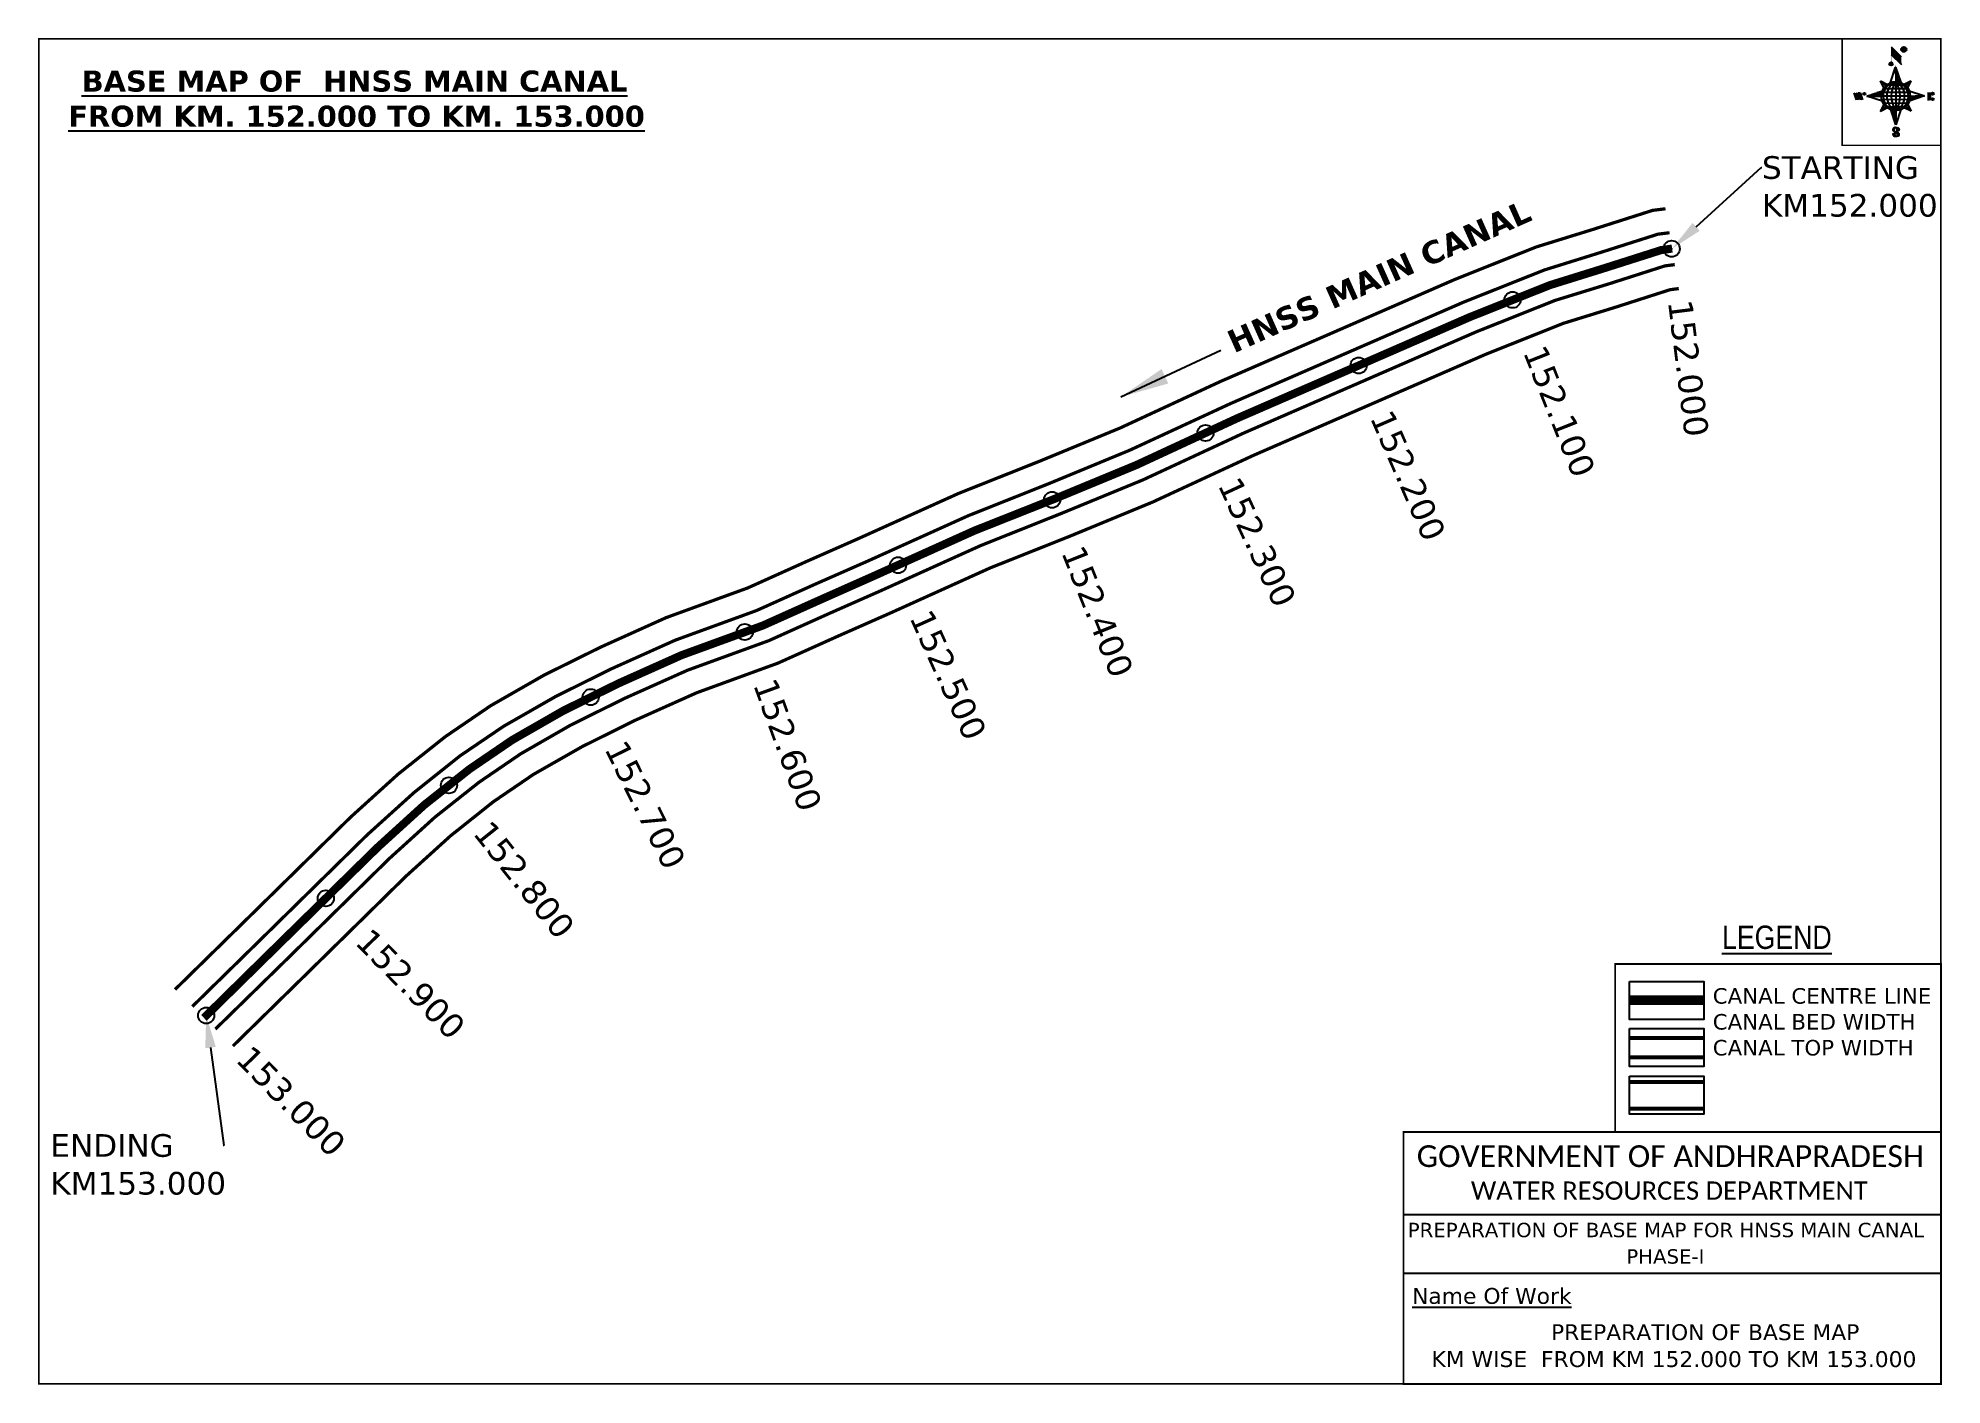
# Model space of a CAD drawing. Header units: inches. Extents: x 752488 to 753665, y 1680053 to 1680886.
import ezdxf
from ezdxf import colors
from ezdxf.entities.mleader import LeaderData, LeaderLine
from ezdxf.enums import TextEntityAlignment as Align
from ezdxf.math import Vec2, Vec3

# ---------------------------------------------------------------- set-up
doc = ezdxf.new("R2010")
doc.units = ezdxf.units.IN
doc.header["$MEASUREMENT"] = 0
doc.header["$PDMODE"] = 32
doc.header["$PDSIZE"] = 10
doc.linetypes.add('HIDDEN2', pattern=[0.1875, 0.125, -0.0625])
for name, color, linetype in [('AQUADUCT', 1, 'Continuous'), ('bord', 1, 'Continuous'), ('CANAL1', 1, 'Continuous'), ('CSMark', 72, 'Continuous'), ('DCBMS', 232, 'Continuous'), ('PAGE', 7, 'Continuous'), ('TEXT', 7, 'Continuous')]:
    doc.layers.add(name, color=color, linetype=linetype)
doc.styles.add('ARIALN', font='ARIALN_1.TTF')
doc.styles.get("Standard").update_dxf_attribs({"font": 'verdana_0.ttf'})
doc.dimstyles.get("Standard").update_dxf_attribs({"dimtxt": 0.18, "dimasz": 0.18, "dimexe": 0.18, "dimexo": 0.0625, "dimgap": 0.09, "dimtad": 0, "dimtih": 1, "dimtoh": 1, "dimdec": 4, "dimzin": 0, "dimdsep": 46, "dimtxsty": 'Standard', "dimcen": 0.09, "dimadec": 0, "dimazin": 0, "dimtfac": 1, "dimtdec": 4, "dimtofl": 0, "dimtmove": 0, "dimatfit": 3, "dimfxl": 0, "dimtolj": 1, "dimtzin": 0, "dimarcsym": 0})
pattern_1 = [(267.297113149, (-8720374.938, 50637915.138), (10.5367255337, -0.497431438), [])]
pattern_2 = [(357.297113149, (-8720374.938, 50637915.138), (0.497431438, 10.5367255337), [])]

# ---------------------------------------------------------------- blocks, each defined once
blk = doc.blocks.new('*X16')
at = {"color": 0, "linetype": 'Continuous'}
for p, q in [((6321.6, 240.5), (6322.3, 241.2)), ((6321.6, 240.3), (6322.3, 241)), ((6321.6, 240.1), (6322.3, 240.8)), ((6321.6, 239.9), (6322.4, 240.7)), ((6321.6, 239.8), (6322.4, 240.6)), ((6321.6, 239.6), (6322.5, 240.5)), ((6321.6, 239.4), (6322.5, 240.3)), ((6321.6, 239.2), (6322.6, 240.2)), ((6321.7, 239.1), (6322.6, 240.1)), ((6321.8, 240.8), (6322.4, 241.4)), ((6321.8, 239), (6322.7, 240)), ((6321.8, 239), (6322.8, 239.9)), ((6321.9, 238.9), (6322.9, 239.8)), ((6322, 238.8), (6323, 239.7)), ((6322.1, 241.3), (6322.4, 241.6)), ((6322.1, 238.7), (6323.1, 239.6)), ((6322.2, 238.6), (6323.1, 239.6)), ((6322.3, 238.5), (6323.2, 239.5)), ((6322.4, 238.5), (6323.3, 239.4)), ((6322.5, 238.4), (6323.4, 239.3)), ((6322.7, 238.4), (6323.6, 239.3)), ((6322.8, 238.3), (6323.7, 239.2)), ((6322.9, 238.3), (6323.8, 239.1)), ((6323.1, 238.2), (6323.9, 239.1)), ((6323.2, 238.2), (6324, 239)), ((6323.3, 238.2), (6324.2, 239)), ((6323.5, 238.1), (6324.3, 238.9)), ((6323.7, 238.1), (6324.4, 238.9)), ((6323.8, 238.1), (6324.6, 238.8)), ((6324.1, 238.2), (6324.7, 238.8)), ((6324.3, 238.3), (6324.9, 238.8)), ((6324.6, 238.3), (6325.1, 238.8)), ((6324.8, 238.4), (6325.2, 238.8)), ((6325.1, 238.5), (6325.4, 238.8)), ((6325.4, 238.6), (6325.6, 238.8))]:
    blk.add_line(p, q, dxfattribs=at)
blk = doc.blocks.new('*X15')
at = {"color": 0, "linetype": 'Continuous'}
for p, q in [((6324.4, 240.3), (6324.5, 240.4)), ((6324.6, 240.3), (6324.8, 240.5)), ((6324.7, 240.2), (6325, 240.5)), ((6324.8, 240.2), (6325.2, 240.6)), ((6325, 240.1), (6325.5, 240.6)), ((6325.1, 240.1), (6325.6, 240.6)), ((6325.2, 240), (6325.8, 240.6)), ((6325.3, 240), (6326, 240.6)), ((6325.4, 239.9), (6326.1, 240.6)), ((6325.5, 239.8), (6326.2, 240.5)), ((6325.6, 239.8), (6326.3, 240.5)), ((6325.7, 239.7), (6326.5, 240.4)), ((6325.9, 239.6), (6326.6, 240.3)), ((6326, 239.5), (6326.7, 240.3)), ((6326, 239.4), (6326.8, 240.2)), ((6326.1, 239.3), (6327, 240.2)), ((6326.2, 239.3), (6327.1, 240.1)), ((6326.3, 239.2), (6327.1, 240)), ((6326.4, 239.1), (6327.2, 239.9)), ((6326.5, 239), (6327.3, 239.8)), ((6326.5, 238.9), (6327.4, 239.7)), ((6326.6, 238.8), (6327.5, 239.6)), ((6326.7, 238.7), (6327.5, 239.5)), ((6326.8, 238.6), (6327.6, 239.4)), ((6326.8, 238.5), (6327.7, 239.3)), ((6326.8, 236.5), (6327.4, 237)), ((6326.9, 238.3), (6327.8, 239.2)), ((6326.9, 238.2), (6327.9, 239.1)), ((6326.9, 236.8), (6327.6, 237.4)), ((6327, 238.1), (6327.8, 239)), ((6327, 237.9), (6327.8, 238.8)), ((6327, 237.8), (6327.8, 238.6)), ((6327, 237.6), (6327.8, 238.4)), ((6327, 237.4), (6327.8, 238.2)), ((6327, 237.3), (6327.8, 238)), ((6327, 237.1), (6327.8, 237.9))]:
    blk.add_line(p, q, dxfattribs=at)
blk = doc.blocks.new('H')
at = {"layer": 'bord', "extrusion": (0.000427885, 0.004792, 0.999988)}
h = blk.add_hatch(dxfattribs=at)
h.set_pattern_fill('LINE', color=8, scale=84.387686, angle=-2.7029, style=0)
h.set_pattern_definition(pattern_2)
h.paths.add_polyline_path([(-492, 786, -0.090992), (-448, 775), (-486, 912)])
h = blk.add_hatch(dxfattribs=at)
h.set_pattern_fill('LINE', color=8, scale=84.387686, angle=-92.7029, style=0)
h.set_pattern_definition(pattern_1)
h.paths.add_polyline_path([(-625, 665, -0.090992), (-615, 710), (-751, 671)])
h = blk.add_hatch(dxfattribs=at)
h.set_pattern_fill('LINE', color=8, scale=84.387686, angle=-2.7029, style=0)
h.set_pattern_definition(pattern_2)
h.paths.add_polyline_path([(-504, 533, -0.090992), (-549, 543), (-510, 406)])
h = blk.add_hatch(dxfattribs=at)
h.set_pattern_fill('LINE', color=8, scale=84.387686, angle=-92.7029, style=0)
h.set_pattern_definition(pattern_1)
h.paths.add_polyline_path([(-246, 647), (-372, 653, -0.090992), (-382, 609)])
for p, q in [((-519, 1020, -1217), (-435, 927, -1216)), ((-516, 1087, -1217), (-432, 994, -1217)), ((-538, 774, -1216), (-487, 906, -1216)), ((-487, 906, -1216), (-493, 780, -1216)), ((-487, 906, -1216), (-448, 769, -1216)), ((-865, 701, -1215), (-847, 638, -1215)), ((-847, 700, -1215), (-829, 637, -1215)), ((-829, 699, -1215), (-811, 636, -1215)), ((-829, 699, -1215), (-811, 698, -1215)), ((-811, 698, -1215), (-794, 635, -1215)), ((-752, 665, -1215), (-615, 704, -1215)), ((-627, 794, -1216), (-567, 760, -1216)), ((-627, 794, -1216), (-584, 747, -1215)), ((-599, 731, -1215), (-627, 794, -1216)), ((-421, 753, -1216), (-359, 781, -1216)), ((-359, 781, -1216), (-405, 739, -1216)), ((-359, 781, -1216), (-392, 721, -1215)), ((-379, 693, -1215), (-246, 641, -1215)), ((-213, 669, -1215), (-217, 601, -1215)), ((-752, 665, -1215), (-625, 659, -1215)), ((-619, 614, -1215), (-752, 665, -1215)), ((-639, 526, -1214), (-606, 585, -1215)), ((-639, 526, -1214), (-593, 568, -1215)), ((-577, 553, -1215), (-639, 526, -1214)), ((-511, 400, -1214), (-549, 537, -1214)), ((-460, 533, -1215), (-511, 400, -1214)), ((-505, 527, -1214), (-511, 400, -1214)), ((-371, 513, -1214), (-431, 546, -1215)), ((-371, 513, -1214), (-414, 560, -1215)), ((-399, 576, -1215), (-371, 513, -1214)), ((-246, 641, -1215), (-383, 603, -1215)), ((-373, 647, -1215), (-246, 641, -1215)), ((-197, 600, -1215), (-194, 668, -1215))]:
    blk.add_line(p, q, dxfattribs=at)
at = {"layer": 'bord', "color": 8, "linetype": 'ByBlock', "extrusion": (0.000427885, 0.004792, 0.999988)}
for p, q in [((-375, 679, -1215), (-620, 691, -1215)), ((-386, 711, -1215), (-605, 722, -1215)), ((-411, 744, -1216), (-578, 752, -1216)), ((-493, 780, -1216), (-505, 527, -1214)), ((-373, 647, -1215), (-625, 659, -1215)), ((-378, 616, -1215), (-623, 628, -1215)), ((-392, 585, -1215), (-611, 595, -1215)), ((-420, 555, -1215), (-587, 562, -1215))]:
    blk.add_line(p, q, dxfattribs=at)
at = {"layer": 'bord', "extrusion": (0.000427885, 0.004792, 0.999988), "elevation": -1212}
for points, const_width in [([(-522, 960), (-516, 1093)], 1.61), ([(-434, 933), (-428, 1066)], 1.61), ([(-870, 707), (-846, 706)], 0.642), ([(-829, 643), (-821, 678)], 0.642), ([(-793, 641), (-782, 694)], 0.642), ([(-223, 676), (-174, 673)], 0.706), ([(-829, 643), (-855, 644)], 0.642), ([(-811, 642), (-784, 641)], 0.642), ([(-177, 605), (-226, 607)], 0.706), ([(-195, 645), (-185, 644)], 0.706)]:
    blk.add_lwpolyline(points, dxfattribs=dict(at, const_width=const_width))
for points, const_width in [([(-414, 1073, 1), (-398, 1058, 1)], 22.3), ([(-530, 950, 1), (-520, 939, 1)], 14.8), ([(-776, 697, 1), (-769, 690, 1)], 8.9), ([(-180, 618, 1), (-173, 611, 1)], 9.79), ([(-178, 667, 1), (-171, 660, 1)], 9.79), ([(-490, 362, 1), (-498, 369, 1)], 11.1), ([(-525, 322, 1), (-533, 329, 1)], 11.1)]:
    blk.add_lwpolyline(points, format="xyb", close=True, dxfattribs=dict(at, const_width=const_width))
for points in [[(-537, 317), (-531, 310), (-520, 307), (-505, 307), (-494, 310), (-486, 318), (-487, 326), (-491, 333), (-494, 336), (-503, 341), (-522, 347), (-530, 352), (-534, 355), (-537, 363), (-537, 373), (-530, 381), (-520, 384), (-504, 384), (-493, 380), (-487, 373)], [(-522, 348), (-526, 354), (-528, 361), (-528, 371), (-526, 375), (-521, 381), (-515, 384)], [(-505, 307), (-499, 312), (-497, 319), (-497, 327), (-501, 335), (-509, 343)]]:
    blk.add_lwpolyline(points, dxfattribs=at)
at = {"layer": 'bord', "extrusion": (0.000427885, 0.004792, 0.999988)}
for centre, radius in [((-406, 1065, -1212), 22.3), ((-525, 944, -1212), 14.8), ((-773, 694, -1212), 8.9), ((-498, 659, -1212), 127), ((-177, 615, -1212), 9.79), ((-174, 663, -1212), 9.79), ((-494, 365, -1212), 11.1), ((-529, 325, -1212), 11.1)]:
    blk.add_circle(centre, radius, dxfattribs=at)
at = {"layer": 'bord', "color": 8, "linetype": 'ByBlock', "extrusion": (0.000427885, 0.004792, 0.999988)}
for centre, radius, start, end in [((-482, 658, -1212), 128, 94.9254, 259.6691), ((-437, 656, -1212), 141, 113.2864, 241.308), ((-316, 651, -1212), 222, 142.5892, 212.0053), ((-560, 662, -1212), 141, 293.2864, 61.308), ((-681, 668, -1212), 222, 322.5892, 32.0053), ((-515, 660, -1212), 128, 274.9254, 79.6691)]:
    blk.add_arc(centre, radius, start, end, dxfattribs=at)
at = {"layer": 'bord', "extrusion": (0.000427885, 0.004792, 0.999988)}
for points in [[(-516, 1093, -1212), (-431, 1000, -1212), (-519, 1026, -1212), (-434, 933, -1212)], [(-864, 707, -1212), (-846, 706, -1212), (-846, 644, -1212), (-829, 643, -1212)], [(-829, 705, -1212), (-811, 704, -1212), (-811, 642, -1212), (-793, 641, -1212)], [(-193, 674, -1212), (-197, 606, -1212), (-213, 675, -1212), (-216, 607, -1212)]]:
    blk.add_solid(points, dxfattribs=at)
at = {"layer": 'bord', "extrusion": (0.000427885, 0.004792, 0.999988), "xscale": 7.977342409717546, "yscale": 7.977342408231451, "zscale": 7.977342408476333, "rotation": 138.0840426661453}
for name, p in [('*X15', (38301, -31929, -1212)), ('*X16', (38314, -31951, -1212))]:
    blk.add_blockref(name, p, dxfattribs=at)

msp = doc.modelspace()

# ---------------------------------------------------------------- linework, layer by layer
at = {"color": 3}
for p in [(753497.6, 1680755.4), (753399.3, 1680723.8), (753304.2, 1680683.3), (753209.6, 1680641.6), (753114.8, 1680600.3), (753019.6, 1680559.9), (752924.9, 1680518.6), (752829.7, 1680478.4), (752742.1, 1680423.9), (752666, 1680354.1), (752592.1, 1680281.7)]:
    msp.add_point(p, dxfattribs=at)
at = {"layer": 'CANAL1', "color": 200, "const_width": 2}
for points in [[(753493.8, 1680780.1), (753485.8, 1680779.1), (753448.5, 1680767.2), (753413.9, 1680756.5), (753363.3, 1680736.3), (753287.6, 1680703.3), (753218.8, 1680673.4), (753156.9, 1680644.7), (753107.2, 1680624.2), (753056.9, 1680604.2), (752994.8, 1680576.2), (752962.6, 1680562), (752926.6, 1680545.8), (752876.3, 1680527.5), (752835.9, 1680509.3), (752800.9, 1680492), (752767.9, 1680473.1), (752739.9, 1680454), (752710.8, 1680430.9), (752681.2, 1680404.1), (752618.7, 1680342.7), (752572.8, 1680297.7)], [(753502, 1680730.8), (753496.6, 1680730.1), (753463.6, 1680719.5), (753430.6, 1680709.3), (753382.5, 1680690.1), (753307.6, 1680657.5), (753239.3, 1680627.8), (753176.9, 1680598.9), (753126, 1680577.9), (753076.5, 1680558.2), (753015.2, 1680530.5), (752983, 1680516.3), (752945.4, 1680499.4), (752895.2, 1680481.1), (752857.2, 1680464.1), (752824.4, 1680447.8), (752794.4, 1680430.7), (752769.6, 1680413.8), (752743.1, 1680392.7), (752715.5, 1680367.7), (752653.7, 1680307), (752608.6, 1680262.8)]]:
    msp.add_lwpolyline(points, dxfattribs=at)
at = {"layer": 'CANAL1', "color": 5, "const_width": 2}
for points in [[(753496.3, 1680765.3), (753489.1, 1680764.4), (753453, 1680752.9), (753419, 1680742.3), (753369, 1680722.4), (753293.6, 1680689.6), (753224.9, 1680659.7), (753162.9, 1680631), (753112.8, 1680610.3), (753062.8, 1680590.4), (753001, 1680562.5), (752968.7, 1680548.3), (752932.2, 1680531.9), (752882, 1680513.6), (752842.3, 1680495.8), (752807.9, 1680478.7), (752775.9, 1680460.4), (752748.8, 1680442), (752720.5, 1680419.4), (752691.5, 1680393.2), (752629.2, 1680332), (752583.5, 1680287.2)], [(752597.8, 1680273.3), (752643.2, 1680317.7), (752705.2, 1680378.6), (752733.4, 1680404.2), (752760.7, 1680425.8), (752786.5, 1680443.4), (752817.3, 1680461.1), (752850.8, 1680477.7), (752889.5, 1680495), (752939.8, 1680513.3), (752976.9, 1680530), (753009.1, 1680544.2), (753070.6, 1680572), (753120.3, 1680591.8), (753170.9, 1680612.6), (753233.1, 1680641.5), (753301.6, 1680671.3), (753376.7, 1680704), (753425.6, 1680723.5), (753459.1, 1680733.8), (753493.4, 1680744.8), (753499.5, 1680745.6)]]:
    msp.add_lwpolyline(points, dxfattribs=at)
at = {"layer": 'CANAL1', "color": 1, "linetype": 'HIDDEN2', "ltscale": 100, "const_width": 5}
msp.add_lwpolyline([(753497.9, 1680755.5), (753491.2, 1680754.6), (753456, 1680743.4), (753422.3, 1680732.9), (753372.9, 1680713.2), (753297.6, 1680680.4), (753229, 1680650.6), (753166.9, 1680621.8), (753116.6, 1680601), (753066.7, 1680581.2), (753005, 1680553.4), (752972.8, 1680539.1), (752936, 1680522.6), (752885.8, 1680504.3), (752846.5, 1680486.7), (752812.6, 1680469.9), (752781.2, 1680451.9), (752754.8, 1680433.9), (752726.9, 1680411.8), (752698.4, 1680385.9), (752636.2, 1680324.9), (752590.7, 1680280.2)], dxfattribs=at)
at = {"layer": 'CANAL1', "color": 1, "linetype": 'HIDDEN2', "ltscale": 100, "const_width": 6, "elevation": -0.4}
msp.add_lwpolyline([(753517.5, 1680291.1), (753471.5, 1680291.1)], dxfattribs=at)
at = {"layer": 'CANAL1', "color": 5, "const_width": 2.4, "elevation": -0.4}
for points in [[(753517.5, 1680267.8), (753471.5, 1680267.8)], [(753517.5, 1680255.8), (753471.5, 1680255.8)]]:
    msp.add_lwpolyline(points, dxfattribs=at)
at = {"layer": 'CANAL1', "color": 200, "const_width": 2.4, "elevation": -0.4}
for points in [[(753517.5, 1680240.6), (753471.5, 1680240.6)], [(753517.5, 1680224.1), (753471.5, 1680224.1)]]:
    msp.add_lwpolyline(points, dxfattribs=at)
at = {"layer": 'PAGE', "const_width": 1}
msp.add_lwpolyline([(752488.7, 1680054.1), (753664, 1680054.1), (753664, 1680885.1), (752488.7, 1680885.1), (752488.7, 1680054.1)], dxfattribs=at)
at = {"layer": 'PAGE'}
for points, const_width in [([(753664, 1680885.1), (753602.9, 1680885.1), (753602.9, 1680819.3), (753664, 1680819.3)], 1), ([(753664, 1680209.7), (753462.7, 1680209.7), (753462.7, 1680313.5), (753664, 1680313.5)], 1.2), ([(753331.9, 1680209.7), (753664, 1680209.7), (753664, 1680054.1), (753331.9, 1680054.1)], 1.2)]:
    msp.add_lwpolyline(points, close=True, dxfattribs=dict(at, const_width=const_width))
at = {"layer": 'PAGE', "elevation": -0.4}
for points in [[(753471.5, 1680302.8), (753517.5, 1680302.8), (753517.5, 1680279.3), (753471.5, 1680279.3)], [(753471.5, 1680273.6), (753517.5, 1680273.6), (753517.5, 1680250.1), (753471.5, 1680250.1)], [(753471.5, 1680244.3), (753517.5, 1680244.3), (753517.5, 1680220.8), (753471.5, 1680220.8)]]:
    msp.add_lwpolyline(points, close=True, dxfattribs=at)
at = {"layer": 'PAGE'}
for points in [[(753331.9, 1680158.7), (753664, 1680158.7)], [(753331.9, 1680122.4), (753664, 1680122.4)]]:
    msp.add_lwpolyline(points, dxfattribs=at)

# ---------------------------------------------------------------- block references
at = {"layer": 'AQUADUCT', "color": 1, "xscale": 0.0703495379661093, "yscale": 0.07034953800030053, "zscale": 0.07034953795990817, "rotation": 3.078330607406165}
msp.add_blockref('H', (753673.6, 1680805.7, 85.4), dxfattribs=at)

# ---------------------------------------------------------------- texts
at = {"layer": 'CANAL1', "insert": (753220.6, 1680703.1), "char_height": 14, "width": 205.129, "attachment_point": 1, "rotation": 24.0549}
msp.add_mtext('\\pi0.96322;{\\fVerdana|b1|i0|c0|p34;HNSS MAIN CANAL}', dxfattribs=at)
at = {"layer": 'CSMark', "color": 1}
for s, rotation, p in [('152.000', 277.1438, (753502.7, 1680723.8)), ('152.100', 291.742, (753412.5, 1680694.5)), ('152.200', 293.5279, (753317.8, 1680654.3)), ('152.300', 294.8583, (753223.7, 1680612.8)), ('152.400', 291.7104, (753127.2, 1680570.8)), ('152.500', 294.2631, (753033.2, 1680530.9)), ('152.600', 290.0252, (752936.9, 1680488.9)), ('152.700', 296.3816, (752844.6, 1680450)), ('152.800', 308.4699, (752762.2, 1680398.9)), ('152.900', 314.4884, (752688.7, 1680331.6)), ('153.000', 314.4227, (752614.9, 1680259.2))]:
    msp.add_text(s, height=15, rotation=rotation, dxfattribs=at).set_placement(p, align=Align.MIDDLE_LEFT)
at = {"layer": 'PAGE', "extrusion": (0.000201441, 0.004807, 0.999988), "style": 'ARIALN'}
msp.add_text('%%ULEGEND', height=14.4, rotation=359.9999, dxfattribs=at).set_placement((753562.6, 1680309.9, 8228.9), align=Align.MIDDLE)
at = {"layer": 'PAGE', "extrusion": (0.000201441, 0.004807, 0.999988)}
for s, height, p in [('PREPARATION OF BASE MAP FOR HNSS MAIN CANAL', 8.878, (753334.5, 1680124.6, 8227.9)), ('%%UName Of Work', 9.822, (753337.2, 1680083.4, 8226.6))]:
    msp.add_text(s, height=height, rotation=359.9999, dxfattribs=at).set_placement(p)
for s, height, p in [('PHASE-I', 8.88, (753493.7, 1680112.7, 8227.9)), ('PREPARATION OF BASE MAP', 9.822, (753518.3, 1680065.9, 8226.7)), ('KM WISE  FROM KM 152.000 TO KM 153.000', 9.822, (753499, 1680049.3, 8226.7))]:
    msp.add_text(s, height=height, rotation=359.9999, dxfattribs=at).set_placement(p, align=Align.MIDDLE_CENTER)
at = {"layer": 'PAGE', "extrusion": (0.000201441, 0.004807, 0.999988), "attachment_point": 1, "text_direction": (1, -1e-06, -0.000201)}
for s, insert, char_height, width in [('CANAL CENTRE LINE CANAL BED WIDTH {\\H2.3741x; }CANAL TOP WIDTH{\\H1.9188x; }', (753523, 1680298.6, -0.4), 9.6, 168.926), ('\\pi3.5885;{\\fCalibri|b0|i0|c0|p34;\\H1.3333x;GOVERNMENT OF ANDHRAPRADESH\\P\\pi37.073;\\H0.83998x;WATER RESOURCES DEPARTMENT}', (753336.5, 1680201.5, -1.3), 10.059, 321.276)]:
    msp.add_mtext(s, dxfattribs=dict(at, insert=insert, char_height=char_height, width=width))
at = {"layer": 'TEXT', "color": 1, "insert": (752493.4, 1680865.5), "char_height": 13, "width": 379.826, "attachment_point": 1}
msp.add_mtext('\\pi21.755;{\\fVerdana|b1|i0|c0|p34;\\LBASE MAP OF  HNSS MAIN CANAL \\P\\pi13.452;FROM KM. 152.000 TO KM. 153.000}', dxfattribs=at)

# ---------------------------------------------------------------- leaders
at = {"layer": 'CANAL1'}
msp.add_leader([(753157.3, 1680663.9), (753219.1, 1680692.8)], dimstyle='Standard', override={"dimasz": 30, "dimgap": 0.09, "dimtad": 0}, dxfattribs=at)
at = {"layer": 'DCBMS', "color": 5}
ml = msp.add_multileader_mtext('Standard', dxfattribs=at)
ml.set_content('STARTING\\PKM152.000', color=5)
ml.set_leader_properties()
ml.build(insert=Vec2(0, 0))
ml.multileader.update_dxf_attribs({"dogleg_length": 0.36, "arrow_head_size": 20})
ctx = ml.context
ctx.base_point, ctx.char_height, ctx.arrow_head_size, ctx.landing_gap_size, ctx.plane_origin = Vec3(753553.3, 1680805.5), 14, 20, 0.09, Vec3(753671.4, 1680761.8)
notes = []
notes.append((ctx, [(1, (1, 1, 0), (753553, 1680805.5), (1, 0), 0.36, [(0, [(753497.9, 1680755.5)], 0, [])])]))
ctx.mtext.insert, ctx.mtext.flow_direction = Vec3(753553.4, 1680812.6), 5
ml = msp.add_multileader_mtext('Standard', dxfattribs=at)
ml.set_content('ENDING \\PKM153.000', color=5)
ml.set_leader_properties()
ml.build(insert=Vec2(0, 0))
ml.multileader.update_dxf_attribs({"dogleg_length": 0.36, "arrow_head_size": 20})
ctx = ml.context
ctx.base_point, ctx.char_height, ctx.arrow_head_size, ctx.landing_gap_size, ctx.plane_origin = Vec3(752495.7, 1680201.3), 14, 20, 0.09, Vec3(752639, 1680123)
notes.append((ctx, [(0, (1, 1, 0), (752603, 1680201.3), (-1, 0), 0.36, [(0, [(752592.1, 1680281.7)], 0, [])])]))
ctx.mtext.insert, ctx.mtext.width, ctx.mtext.flow_direction = Vec3(752495.8, 1680208.4), 108.896, 5
for ctx, leaders in notes:
    for number, flags, end, landing, length, lines in leaders:
        leader = LeaderData()
        leader.index, (leader.has_last_leader_line, leader.has_dogleg_vector, leader.attachment_direction) = number, flags
        leader.last_leader_point, leader.dogleg_vector, leader.dogleg_length = Vec3(end), Vec3(landing), length
        for number, points, colour, breaks in lines:
            line = LeaderLine()
            line.index, line.vertices, line.color, line.breaks = number, Vec3.list(points), colors.encode_raw_color(colour), breaks
            leader.lines.append(line)
        ctx.leaders.append(leader)

doc.saveas('drawing.dxf')
